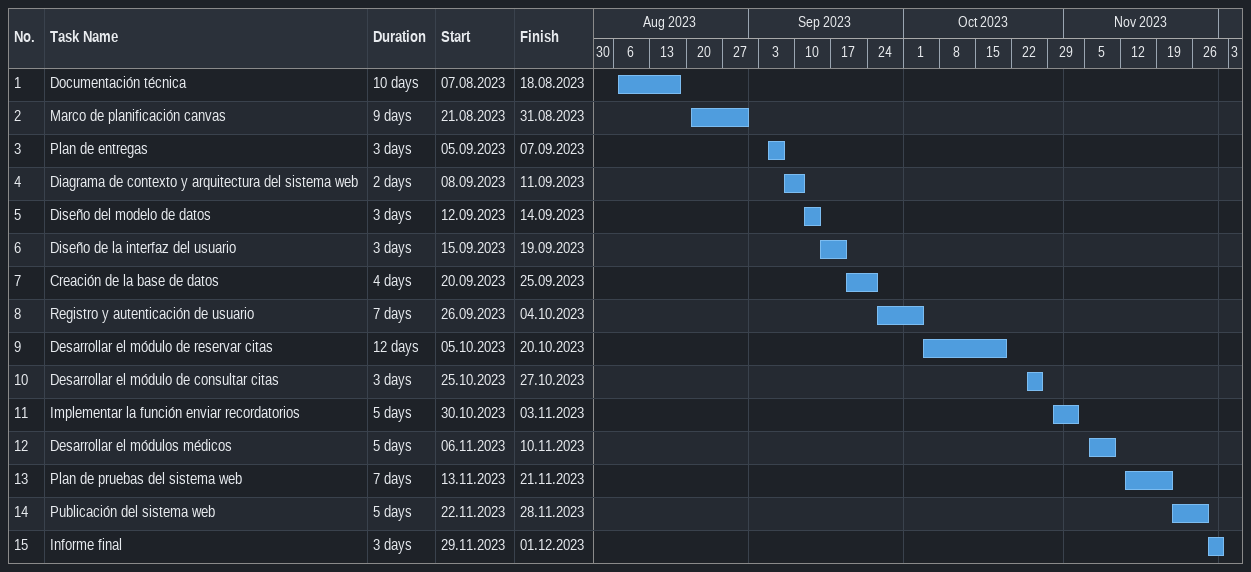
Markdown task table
| ID | Task | Duration | Start | Finish |
|---|---|---|---|---|
| 1 | Documentación técnica | 10d | 2023-08-07 | 2023-08-18 |
| 2 | Marco de planificación canvas | 9d | 2023-08-21 | 2023-08-31 |
| 3 | Plan de entregas | 3d | 2023-09-05 | 2023-09-07 |
| 4 | Diagrama de contexto y arquitectura del sistema web | 2d | 2023-09-08 | 2023-09-11 |
| 5 | Diseño del modelo de datos | 3d | 2023-09-12 | 2023-09-14 |
| 6 | Diseño de la interfaz del usuario | 3d | 2023-09-15 | 2023-09-19 |
| 7 | Creación de la base de datos | 4d | 2023-09-20 | 2023-09-25 |
| 8 | Registro y autenticación de usuario | 7d | 2023-09-26 | 2023-10-04 |
| 9 | Desarrollar el módulo de reservar citas | 12d | 2023-10-05 | 2023-10-20 |
| 10 | Desarrollar el módulo de consultar citas | 3d | 2023-10-25 | 2023-10-27 |
| 11 | Implementar la función enviar recordatorios | 5d | 2023-10-30 | 2023-11-03 |
| 12 | Desarrollar el módulos médicos | 5d | 2023-11-06 | 2023-11-10 |
| 13 | Plan de pruebas del sistema web | 7d | 2023-11-13 | 2023-11-21 |
| 14 | Publicación del sistema web | 5d | 2023-11-22 | 2023-11-28 |
| 15 | Informe final | 3d | 2023-11-29 | 2023-12-01 |
